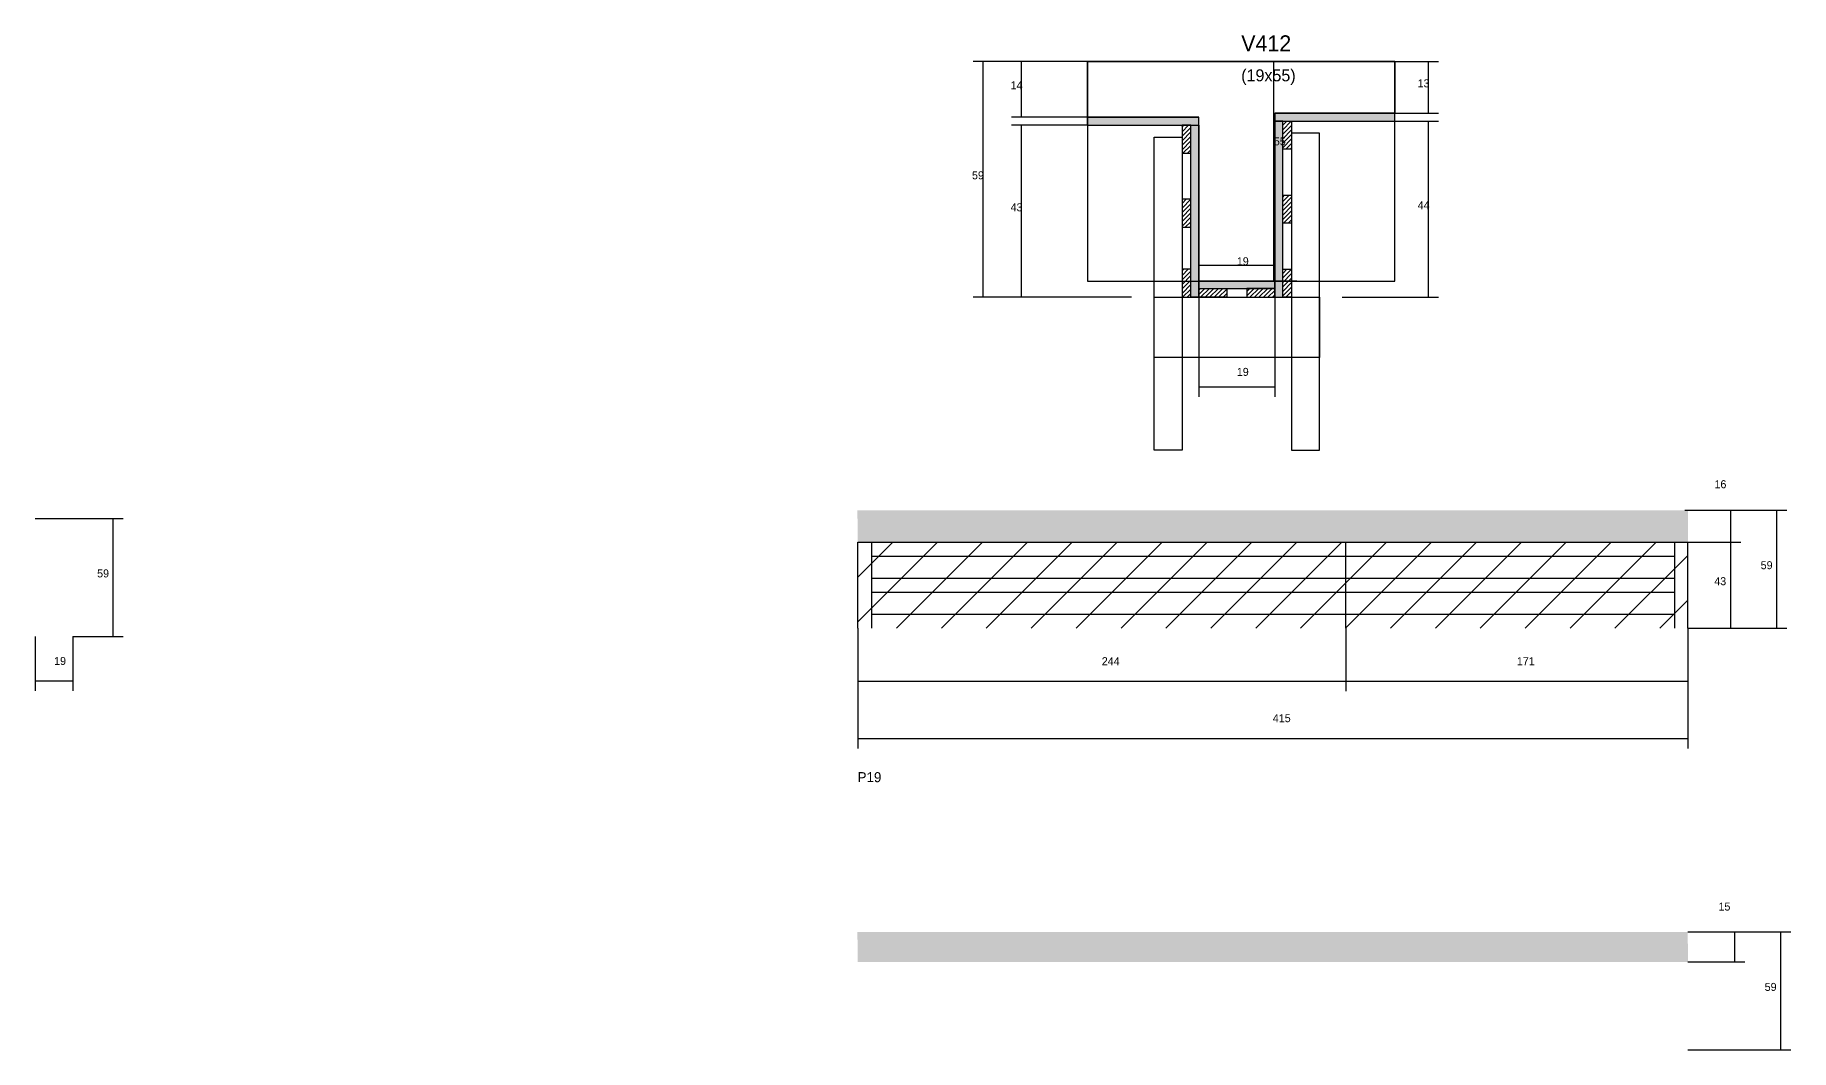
# Model space of a CAD drawing. Header units: metres. Extents: x 3489 to 5353, y 2944 to 3523.
# Drawn here: x 4475 to 5353, y 2944 to 3451 of the extents above; entities that cross this region are included whole.
import ezdxf

# ---------------------------------------------------------------- set-up
doc = ezdxf.new("R2010")
doc.units = ezdxf.units.M
for name, color, linetype in [('CONCRETO', 251, 'Continuous'), ('COTA', 241, 'Continuous'), ('Hachura', 253, 'Continuous'), ('Madeira', 126, 'Continuous'), ('NOMENCLATURA', 7, 'Continuous'), ('Painéis', 200, 'Continuous'), ('REAPROVEITAMENTO', 251, 'Continuous'), ('SARR_2.2x7', 40, 'Continuous'), ('SARR_3.5x7', 81, 'Continuous'), ('Texto Seção', 7, 'Continuous')]:
    doc.layers.add(name, color=color, linetype=linetype)

msp = doc.modelspace()

# ---------------------------------------------------------------- hatches: boundary and pattern name
at = {"layer": 'COTA'}
h = msp.add_hatch(dxfattribs=at)
h.set_pattern_fill('AR-CONC', scale=0.03)
h.paths.add_polyline_path([(5301.2, 3213.4), (4886, 3213.4), (4886, 3213.4), (4886.2, 3197.4), (4886.2, 3197.4), (5301.2, 3197.4), (5301.2, 3197.4), (5301.2, 3213.4)])
h = msp.add_hatch(dxfattribs=at)
h.set_pattern_fill('AR-CONC', scale=0.03)
h.paths.add_polyline_path([(5301.1, 3002.5), (4886, 3002.5), (4886, 3002.5), (4886.2, 2987.5), (4886.2, 2987.5), (5301.3, 2987.5), (5301.3, 2987.5), (5301.1, 3002.5)])
at = {"layer": 'Hachura'}
h = msp.add_hatch(color=8, dxfattribs=at)
h.dxf.hatch_style = 1
h.paths.add_polyline_path([(5056.7, 3405.9), (5056.7, 3409.9), (5056.7, 3409.9), (5001.1, 3409.9), (5001.1, 3409.9), (5001.1, 3405.9), (5001.1, 3405.9), (5056.7, 3405.9)])
h = msp.add_hatch(dxfattribs=at)
h.set_pattern_fill('ANSI31', scale=0.5)
h.paths.add_polyline_path([(5048.3, 3391.9), (5052.7, 3391.9), (5052.7, 3391.9), (5052.7, 3405.9), (5052.7, 3405.9), (5048.3, 3405.9), (5048.3, 3405.9), (5048.3, 3391.9)])
h = msp.add_hatch(color=8, dxfattribs=at)
h.dxf.hatch_style = 1
h.paths.add_polyline_path([(5052.7, 3407.9), (5056.7, 3407.9), (5056.7, 3407.9), (5056.7, 3319.9), (5056.7, 3319.9), (5052.7, 3319.9), (5052.7, 3319.9), (5052.7, 3407.9)])
h = msp.add_hatch(color=8, dxfattribs=at)
h.dxf.hatch_style = 1
h.paths.add_polyline_path([(5154.7, 3407.9), (5154.7, 3411.9), (5154.7, 3411.9), (5094.7, 3411.9), (5094.7, 3411.9), (5094.7, 3407.9), (5094.7, 3407.9), (5154.7, 3407.9)])
h = msp.add_hatch(color=8, dxfattribs=at)
h.dxf.hatch_style = 1
h.paths.add_polyline_path([(5098.7, 3409.9), (5094.7, 3409.9), (5094.7, 3409.9), (5094.7, 3319.9), (5094.7, 3319.9), (5098.7, 3319.9), (5098.7, 3319.9), (5098.7, 3409.9)])
h = msp.add_hatch(dxfattribs=at)
h.set_pattern_fill('ANSI31', scale=0.5)
h.paths.add_polyline_path([(5103.1, 3393.9), (5098.7, 3393.9), (5098.7, 3393.9), (5098.7, 3407.9), (5098.7, 3407.9), (5103.1, 3407.9), (5103.1, 3407.9), (5103.1, 3393.9)])
h = msp.add_hatch(dxfattribs=at)
h.set_pattern_fill('ANSI31', scale=0.5)
h.paths.add_polyline_path([(5103.1, 3356.9), (5098.7, 3356.9), (5098.7, 3356.9), (5098.7, 3370.9), (5098.7, 3370.9), (5103.1, 3370.9), (5103.1, 3370.9), (5103.1, 3356.9)])
h = msp.add_hatch(dxfattribs=at)
h.set_pattern_fill('ANSI31', scale=0.5)
h.paths.add_polyline_path([(5048.3, 3354.9), (5052.7, 3354.9), (5052.7, 3354.9), (5052.7, 3368.9), (5052.7, 3368.9), (5048.3, 3368.9), (5048.3, 3368.9), (5048.3, 3354.9)])
h = msp.add_hatch(dxfattribs=at)
h.set_pattern_fill('ANSI31', scale=0.5)
h.paths.add_polyline_path([(5048.3, 3319.9), (5052.7, 3319.9), (5052.7, 3319.9), (5052.7, 3333.9), (5052.7, 3333.9), (5048.3, 3333.9), (5048.3, 3333.9), (5048.3, 3319.9)])
h = msp.add_hatch(color=8, dxfattribs=at)
h.dxf.hatch_style = 1
h.paths.add_polyline_path([(5094.7, 3324.3), (5094.7, 3327.9), (5094.7, 3327.9), (5056.7, 3327.9), (5056.7, 3327.9), (5056.7, 3324.3), (5056.7, 3324.3), (5094.7, 3324.3)])
h = msp.add_hatch(dxfattribs=at)
h.set_pattern_fill('ANSI31', scale=0.5)
h.paths.add_polyline_path([(5103.1, 3319.9), (5098.7, 3319.9), (5098.7, 3319.9), (5098.7, 3333.9), (5098.7, 3333.9), (5103.1, 3333.9), (5103.1, 3333.9), (5103.1, 3319.9)])
h = msp.add_hatch(dxfattribs=at)
h.set_pattern_fill('ANSI31', scale=0.5)
h.paths.add_polyline_path([(5056.7, 3319.9), (5056.7, 3324.3), (5056.7, 3324.3), (5070.7, 3324.3), (5070.7, 3324.3), (5070.7, 3319.9), (5070.7, 3319.9), (5056.7, 3319.9)])
h = msp.add_hatch(dxfattribs=at)
h.set_pattern_fill('ANSI31', scale=0.5)
h.paths.add_polyline_path([(5094.7, 3319.9), (5094.7, 3324.3), (5094.7, 3324.3), (5080.7, 3324.3), (5080.7, 3324.3), (5080.7, 3319.9), (5080.7, 3319.9), (5094.7, 3319.9)])
at = {"layer": 'REAPROVEITAMENTO'}
h = msp.add_hatch(dxfattribs=at)
h.set_pattern_fill('ANSI31', scale=5)
h.paths.add_polyline_path([(5301.2, 3154.4), (5301.2, 3197.4), (5301.2, 3197.4), (4886.2, 3197.4), (4886.2, 3197.4), (4886.2, 3154.4), (4886.2, 3154.4), (5301.2, 3154.4)])

# ---------------------------------------------------------------- linework, layer by layer
at = {"layer": 'CONCRETO'}
for points in [[(5001.1, 3409.9), (5001.1, 3437.9), (5154.7, 3437.9), (5154.7, 3411.9), (5094.7, 3411.9), (5094.7, 3327.9), (5056.7, 3327.9), (5056.7, 3409.9)], [(5001.1, 3327.9), (5154.7, 3327.9), (5154.7, 3437.9), (5001.1, 3437.9)]]:
    msp.add_lwpolyline(points, close=True, dxfattribs=at)
at = {"layer": 'COTA'}
for p, q in [((5001.1, 3437.9), (4943.8, 3437.9)), ((4948.8, 3319.9), (4948.8, 3437.9)), ((5001.1, 3437.9), (4963.1, 3437.9)), ((4968.1, 3409.9), (4968.1, 3437.9)), ((5105.7, 3437.9), (5089.2, 3437.9)), ((5094.2, 3327.9), (5094.2, 3437.9)), ((5154.7, 3437.9), (5176.6, 3437.9)), ((5171.6, 3411.9), (5171.6, 3437.9)), ((5001.1, 3409.9), (4963.1, 3409.9)), ((5001.1, 3405.9), (4963.1, 3405.9)), ((4968.1, 3319.9), (4968.1, 3405.9)), ((5154.7, 3411.9), (5176.6, 3411.9)), ((5154.7, 3407.9), (5176.6, 3407.9)), ((5171.6, 3319.9), (5171.6, 3407.9)), ((5056.7, 3319.9), (5056.7, 3340.9)), ((5056.7, 3335.9), (5094.7, 3335.9)), ((5094.7, 3319.9), (5094.7, 3340.9)), ((5105.7, 3327.9), (5089.2, 3327.9)), ((5023.1, 3319.9), (4943.8, 3319.9)), ((5023.1, 3319.9), (4963.1, 3319.9)), ((5056.7, 3319.9), (5056.7, 3270.1)), ((5094.7, 3319.9), (5094.7, 3270.1)), ((5128.3, 3319.9), (5176.6, 3319.9)), ((5056.7, 3275.1), (5094.7, 3275.1)), ((5299.7, 3213.4), (5327.6, 3213.4)), ((5299.7, 3213.4), (5350.7, 3213.4)), ((5322.6, 3197.4), (5322.6, 3213.4)), ((5345.7, 3154.4), (5345.7, 3213.4)), ((5299.7, 3197.4), (5327.6, 3197.4)), ((5299.7, 3197.4), (5327.6, 3197.4)), ((5322.6, 3154.4), (5322.6, 3197.4)), ((4886.2, 3154.4), (4886.2, 3122.9)), ((4886.2, 3154.4), (4886.2, 3094.3)), ((5130.2, 3154.4), (5130.2, 3122.9)), ((5130.2, 3154.4), (5130.2, 3122.9)), ((5301.2, 3154.4), (5301.2, 3122.9)), ((5301.2, 3154.4), (5301.2, 3094.3)), ((5301.2, 3154.4), (5327.6, 3154.4)), ((5301.2, 3154.4), (5350.7, 3154.4)), ((4886.2, 3127.9), (5130.2, 3127.9)), ((5130.2, 3127.9), (5301.2, 3127.9)), ((4886.2, 3099.3), (5301.2, 3099.3)), ((5301.2, 3002.5), (5329.6, 3002.5)), ((5301.2, 3002.5), (5352.7, 3002.5)), ((5324.6, 2987.5), (5324.6, 3002.5)), ((5347.7, 2943.5), (5347.7, 3002.5)), ((5301.2, 2987.5), (5329.6, 2987.5)), ((5301.2, 2943.5), (5352.7, 2943.5))]:
    msp.add_line(p, q, dxfattribs=at)
at = {"layer": 'Madeira'}
for points in [[(5048.3, 3391.9), (5052.7, 3391.9), (5052.7, 3405.9), (5048.3, 3405.9)], [(5103.1, 3393.9), (5098.7, 3393.9), (5098.7, 3407.9), (5103.1, 3407.9)], [(5103.1, 3356.9), (5098.7, 3356.9), (5098.7, 3370.9), (5103.1, 3370.9)], [(5048.3, 3354.9), (5052.7, 3354.9), (5052.7, 3368.9), (5048.3, 3368.9)], [(5048.3, 3319.9), (5052.7, 3319.9), (5052.7, 3333.9), (5048.3, 3333.9)], [(5103.1, 3319.9), (5098.7, 3319.9), (5098.7, 3333.9), (5103.1, 3333.9)], [(5056.7, 3319.9), (5056.7, 3324.3), (5070.7, 3324.3), (5070.7, 3319.9)], [(5094.7, 3319.9), (5094.7, 3324.3), (5080.7, 3324.3), (5080.7, 3319.9)]]:
    msp.add_lwpolyline(points, close=True, dxfattribs=at)
at = {"layer": 'Painéis'}
for p, q in [((5001.1, 3409.9), (5056.7, 3409.9)), ((5001.1, 3405.9), (5001.1, 3409.9)), ((5056.7, 3405.9), (5056.7, 3409.9)), ((5056.7, 3319.9), (5056.7, 3405.9)), ((5094.7, 3411.9), (5154.7, 3411.9)), ((5094.7, 3407.9), (5094.7, 3411.9)), ((5094.7, 3319.9), (5094.7, 3407.9)), ((5154.7, 3407.9), (5154.7, 3411.9)), ((5056.7, 3327.9), (5094.7, 3327.9)), ((5056.7, 3324.3), (5056.7, 3327.9)), ((5094.7, 3324.3), (5094.7, 3327.9)), ((4474.9, 3209.3), (4493.8, 3209.3)), ((4493.8, 3209.3), (4519, 3209.3)), ((4514, 3150.3), (4514, 3209.3)), ((4886.2, 3197.4), (5301.2, 3197.4)), ((4886.2, 3154.4), (4886.2, 3197.4)), ((5130.2, 3154.4), (5130.2, 3197.4)), ((5301.2, 3154.4), (5301.2, 3197.4)), ((4474.9, 3150.3), (4474.9, 3123)), ((4493.8, 3150.3), (4493.8, 3123)), ((4493.8, 3150.3), (4519, 3150.3)), ((4474.9, 3128), (4493.8, 3128))]:
    msp.add_line(p, q, dxfattribs=at)
for points in [[(5056.7, 3405.9), (5056.7, 3409.9), (5001.1, 3409.9), (5001.1, 3405.9)], [(5052.7, 3405.9), (5056.7, 3405.9), (5056.7, 3319.9), (5052.7, 3319.9)], [(5154.7, 3407.9), (5154.7, 3411.9), (5094.7, 3411.9), (5094.7, 3407.9)], [(5098.7, 3407.9), (5094.7, 3407.9), (5094.7, 3319.9), (5098.7, 3319.9)], [(5094.7, 3324.3), (5094.7, 3327.9), (5056.7, 3327.9), (5056.7, 3324.3)]]:
    msp.add_lwpolyline(points, close=True, dxfattribs=at)
at = {"layer": 'SARR_2.2x7'}
for p, q in [((4893.2, 3154.4), (4893.2, 3197.4)), ((5294.7, 3154.4), (5294.7, 3197.4)), ((4893.2, 3190.4), (5130.2, 3190.4)), ((5130.2, 3190.4), (5294.7, 3190.4)), ((4893.2, 3179.4), (5130.2, 3179.4)), ((5130.2, 3179.4), (5294.7, 3179.4)), ((4893.2, 3172.4), (5130.2, 3172.4)), ((5130.2, 3172.4), (5294.7, 3172.4)), ((4893.2, 3161.4), (5130.2, 3161.4)), ((5130.2, 3161.4), (5294.7, 3161.4))]:
    msp.add_line(p, q, dxfattribs=at)
at = {"layer": 'SARR_3.5x7'}
for points in [[(5034.3, 3399.9), (5048.3, 3399.9), (5048.3, 3243.4), (5034.3, 3243.4)], [(5117.1, 3401.9), (5103.1, 3401.9), (5103.1, 3243.4), (5117.1, 3243.4)], [(5034.3, 3319.9), (5117.1, 3319.9), (5117.1, 3289.8), (5034.3, 3289.8)]]:
    msp.add_lwpolyline(points, close=True, dxfattribs=at)

# ---------------------------------------------------------------- texts
at = {"layer": 'COTA'}
for s, p in [('14', (4962.6, 3423.9)), ('13', (5166.1, 3424.9)), ('55', (5094.2, 3395.9)), ('59', (4943.3, 3378.9)), ('43', (4962.6, 3362.9)), ('44', (5166.1, 3363.9)), ('19', (5075.7, 3335.9)), ('19', (5075.7, 3280.6)), ('16', (5314.5, 3224.4)), ('59', (5337.6, 3183.9)), ('43', (5314.4, 3175.9)), ('244', (5008.2, 3135.9)), ('171', (5215.7, 3135.9)), ('415', (5093.7, 3107.4)), ('15', (5316.5, 3013.2)), ('59', (5339.6, 2973))]:
    msp.add_text(s, height=4, dxfattribs=at).set_placement(p)
at = {"layer": 'NOMENCLATURA'}
msp.add_text('P19', height=5, dxfattribs=at).set_placement((4886.1, 3077.4))
at = {"layer": 'Painéis'}
for s, p in [('59', (4505.9, 3179.8)), ('19', (4484.4, 3136))]:
    msp.add_text(s, height=4, dxfattribs=at).set_placement(p)
at = {"layer": 'Texto Seção'}
for s, height, p in [('V412', 8, (5077.9, 3442.9)), ('(19x55)', 6, (5077.9, 3427.9))]:
    msp.add_text(s, height=height, dxfattribs=at).set_placement(p)

doc.saveas('drawing.dxf')
